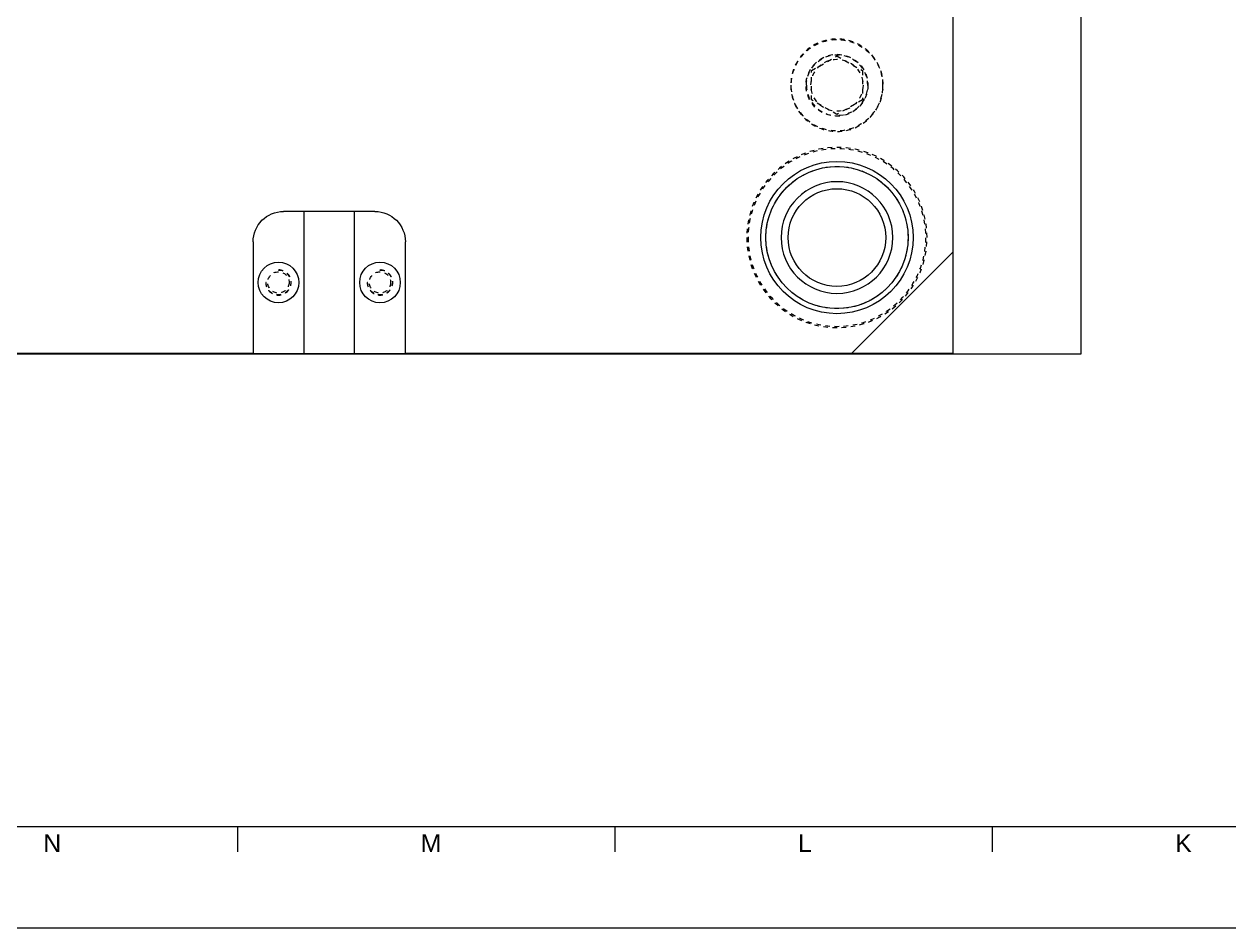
# Model space of a CAD drawing. Header units: millimetres. Extents: x 0 to 1189, y 0 to 841.
# Drawn here: x 180.9 to 418.2, y 0 to 178.1 of the extents above; entities that cross this region are included whole.
import ezdxf

# ---------------------------------------------------------------- set-up
doc = ezdxf.new("R2010")
doc.units = ezdxf.units.MM
doc.linetypes.add('_..__..__..__.._', pattern=[1.8, 0.9, -0.9])
doc.linetypes.add('________________', pattern=[0])

# ---------------------------------------------------------------- blocks, each defined once
blk = doc.blocks.new('D_FRAME_DRAWING@13')
at = {"color": 7, "linetype": '________________', "lineweight": 9}
for p, q in [((20, 20), (1169, 20)), ((222.94, 20), (222.94, 15)), ((297.25, 20), (297.25, 15)), ((371.56, 20), (371.56, 15)), ((0, 0), (1189, 0))]:
    blk.add_line(p, q, dxfattribs=at)
at = {"color": 7, "char_height": 3.5, "attachment_point": 1}
for s, insert in [('{\\fArial;N}', (184.69, 18.44)), ('{\\fArial;M}', (259, 18.44)), ('{\\fArial;L}', (333.31, 18.44)), ('{\\fArial;K}', (407.62, 18.44))]:
    blk.add_mtext(s, dxfattribs=dict(at, insert=insert))
blk = doc.blocks.new('D_FRAME_VIEW@1506')
at = {"color": 253, "linetype": '________________', "lineweight": 9, "true_color": 0xbeb69e}
for p, q in [((389, 359), (389, 113)), ((363.85, 221), (363.85, 133.15)), ((236, 141.15), (232, 141.15)), ((236, 141.15), (236, 113.15)), ((246, 141.15), (236, 141.15)), ((246, 113.15), (246, 141.15)), ((250, 141.15), (246, 141.15)), ((226, 135.15), (226, 113.15)), ((256, 113.15), (256, 135.15)), ((343.85, 113.15), (363.85, 133.15)), ((363.85, 133.15), (363.85, 113.15)), ((389, 113), (93, 113)), ((226, 113.15), (138.15, 113.15)), ((226, 113.15), (236, 113.15)), ((236, 113.15), (246, 113.15)), ((246, 113.15), (256, 113.15)), ((343.85, 113.15), (256, 113.15)), ((363.85, 113.15), (343.85, 113.15))]:
    blk.add_line(p, q, dxfattribs=at)
at = {"color": 253, "linetype": '_..__..__..__.._', "lineweight": 9, "true_color": 0xbeb69e}
for p, q in [((336, 168.89), (341, 171.77)), ((341, 171.77), (346, 168.89)), ((336, 163.11), (336, 168.89)), ((346, 168.89), (346, 163.11)), ((341, 160.23), (336, 163.11)), ((346, 163.11), (341, 160.23)), ((231, 129.65), (231, 129.6)), ((251, 129.65), (251, 129.6)), ((228.55, 127.15), (228.5, 127.15)), ((248.55, 127.15), (248.5, 127.15))]:
    blk.add_line(p, q, dxfattribs=at)
at = {"color": 253, "linetype": '_..__..__..__.._', "lineweight": 9, "true_color": 0xbeb69e, "extrusion": (0, 0, -1)}
for centre, radius in [((-341, 166), 9.1), ((-341, 136), 17.75), ((-341, 136), 17.5)]:
    blk.add_circle(centre, radius, dxfattribs=at)
at = {"color": 253, "linetype": '_..__..__..__.._', "lineweight": 9, "true_color": 0xbeb69e}
for centre, radius in [((341, 166), 9), ((341, 166), 6.1), ((341, 166), 5.13), ((231, 127.15), 2.1), ((231, 127.15), 2.1), ((251, 127.15), 2.1), ((251, 127.15), 2.1)]:
    blk.add_circle(centre, radius, dxfattribs=at)
at = {"color": 253, "linetype": '________________', "lineweight": 9, "true_color": 0xbeb69e}
for centre, radius in [((341, 136), 15), ((341, 136), 14), ((341, 136), 9.62), ((231, 127.15), 4), ((251, 127.15), 4)]:
    blk.add_circle(centre, radius, dxfattribs=at)
at = {"color": 253, "linetype": '________________', "lineweight": 9, "true_color": 0xbeb69e, "extrusion": (0, 0, -1)}
blk.add_circle((-341, 136), 11, dxfattribs=at)
at = {"color": 253, "linetype": '_..__..__..__.._', "lineweight": 9, "true_color": 0xbeb69e, "extrusion": (0, 0, -1)}
for centre, radius, start, end in [((-341, 166), 6, 0, 270), ((-341, 136), 14, 0, 180), ((-341, 136), 14, 180, 0), ((-231, 127.15), 2.45, 90, 0), ((-251, 127.15), 2.45, 90, 360)]:
    blk.add_arc(centre, radius, start, end, dxfattribs=at)
at = {"color": 253, "linetype": '_..__..__..__.._', "lineweight": 9, "true_color": 0xbeb69e}
for centre, radius, end in [((341, 166), 6, 270), ((231, 127.15), 2.5, 90), ((251, 127.15), 2.5, 90)]:
    blk.add_arc(centre, radius, 180, end, dxfattribs=at)
at = {"color": 253, "linetype": '________________', "lineweight": 9, "true_color": 0xbeb69e, "extrusion": (0, 0, -1)}
for centre, start, end in [((-232, 135.15), 0, 90), ((-250, 135.15), 90, 180)]:
    blk.add_arc(centre, 6, start, end, dxfattribs=at)

msp = doc.modelspace()

# ---------------------------------------------------------------- block references
at = {"color": 7}
msp.add_blockref('D_FRAME_DRAWING@13', (0, 0), dxfattribs=at)
at = {"color": 7, "linetype": '________________', "lineweight": 20}
msp.add_blockref('D_FRAME_VIEW@1506', (0, 0), dxfattribs=at)

doc.saveas('drawing.dxf')
